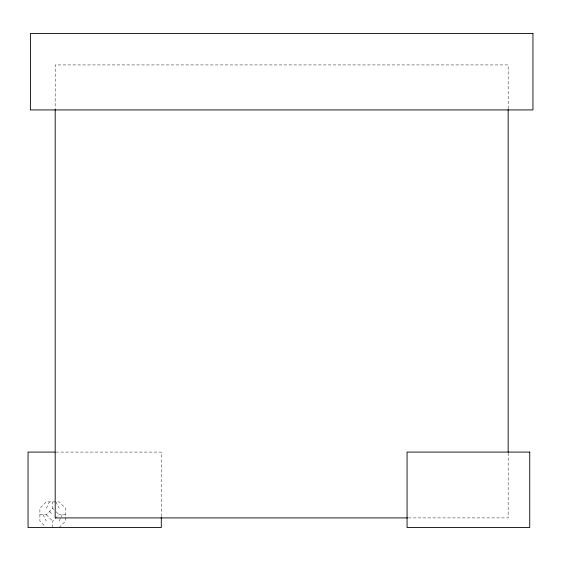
<?xml version="1.0" encoding="UTF-8"?>
<svg xmlns="http://www.w3.org/2000/svg" width="561" height="561" viewBox="0 0 561 561"><rect width="100%" height="100%" fill="white"/><g stroke="black" fill="none" stroke-linecap="round" stroke-linejoin="round"><path stroke-width="0.42" stroke-dasharray="2.81 2.1" d="M46.311 508.301L49.508 501.892M59.122 521.113L60.897 517.551M61.254 516.842L62.327 514.703M39.901 514.703L46.311 514.703L52.713 508.301L52.713 501.892M52.713 527.515L52.713 521.113L59.122 514.703L65.525 514.703M59.122 527.515L65.525 521.113L65.525 508.301L59.122 501.892L46.311 501.892L39.901 508.301L39.901 521.113L45.146 526.351M55.918 452.082L161.302 452.082L161.302 517.109M408.289 517.908L508.168 517.908L508.168 453.071M52.713 508.301L53.877 509.465M56.205 511.793L59.122 514.703M49.508 511.499L52.713 514.703M46.311 514.703L52.713 521.113M55.918 501.892L59.122 508.301M43.106 514.703L46.311 521.113M508.168 108.736L508.168 64.929L55.188 64.929L55.188 108.736"/><path stroke-width="0.84" d="M55.048 452.082L28.05 452.082L28.05 527.515L161.302 527.515L161.302 517.109M407.412 517.908L55.188 517.908L55.188 109.612M508.168 109.612L508.168 452.194M532.95 33.485L30.406 33.485L30.406 109.928L532.95 109.928L532.95 33.485M529.745 452.082L407.069 452.082L407.069 527.515L529.745 527.515L529.745 452.082"/></g></svg>
